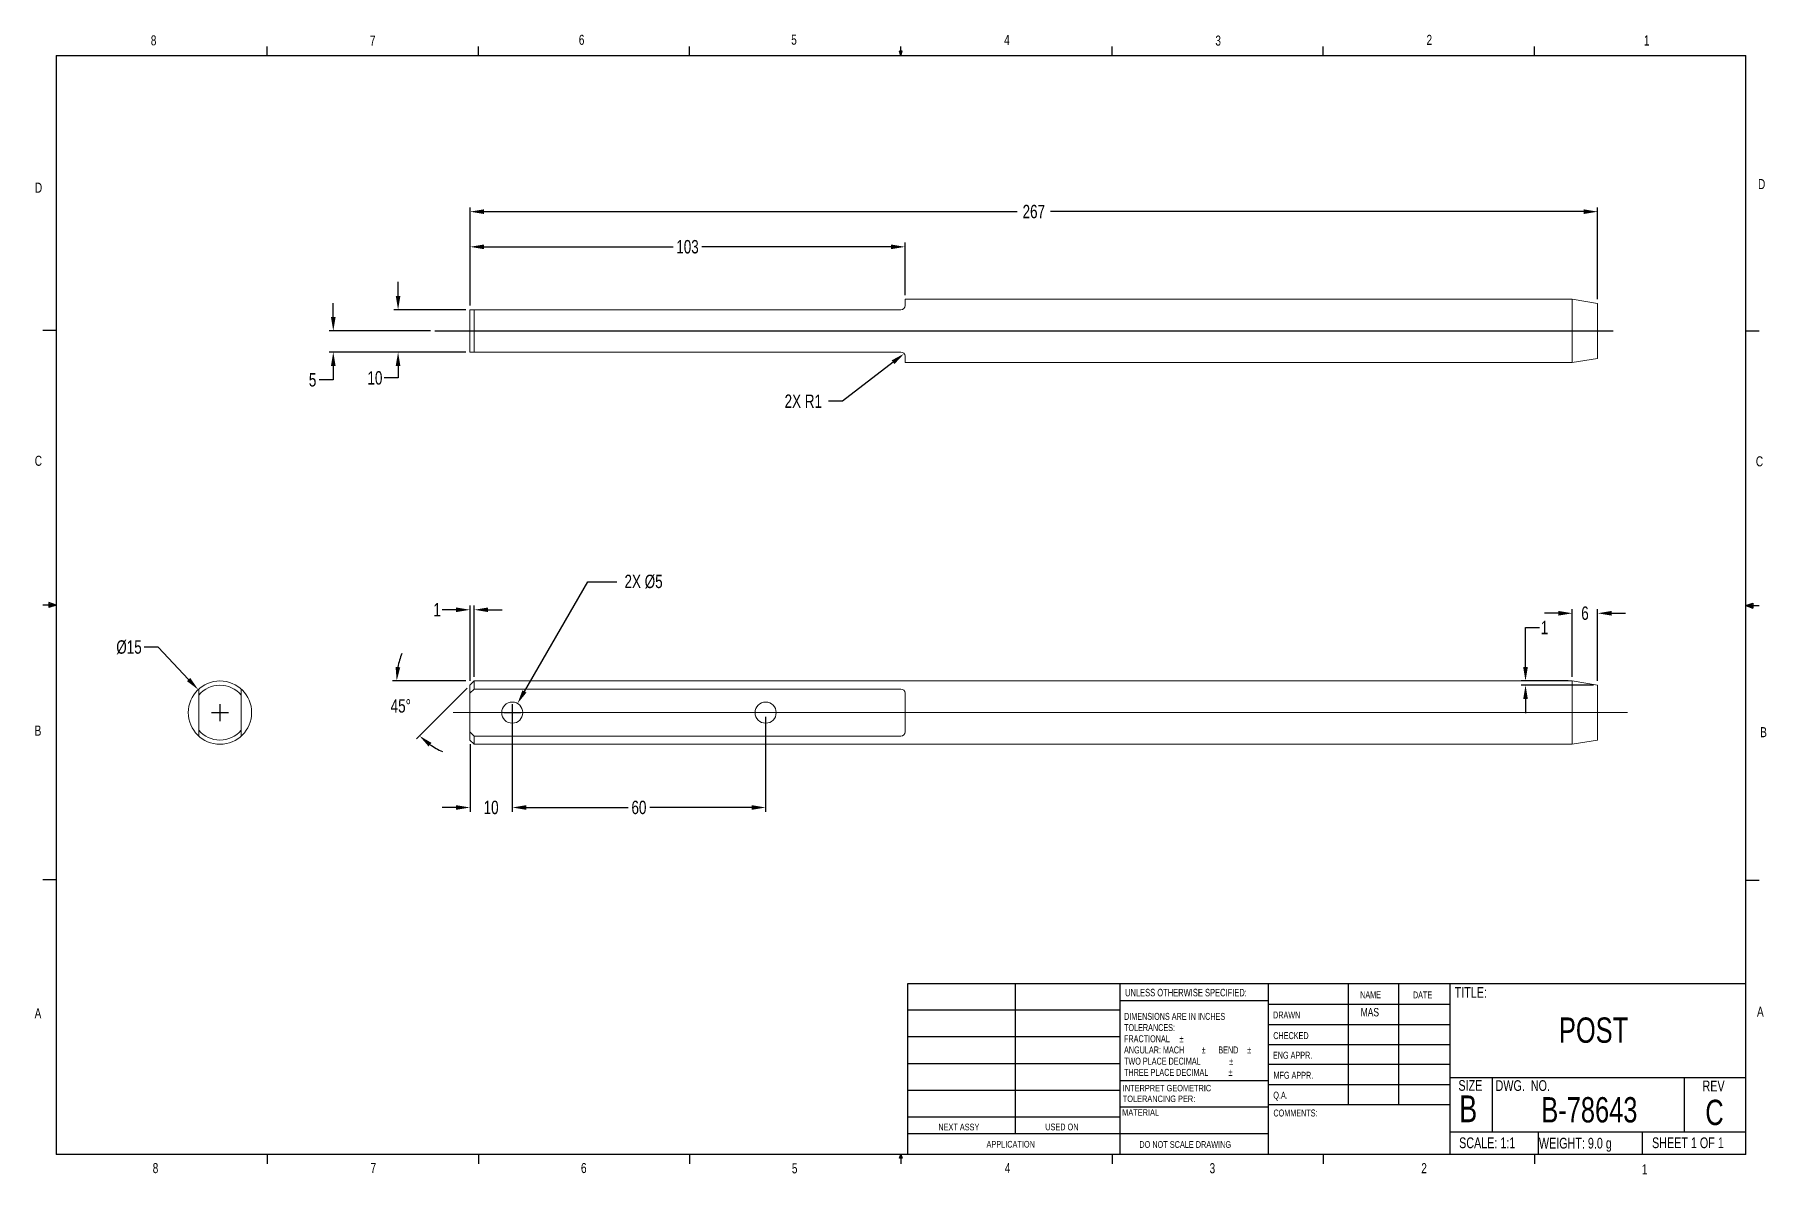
# Model space of a CAD drawing. Header units: millimetres. Extents: x 11 to 421, y 5 to 275.
import ezdxf
from ezdxf.enums import TextEntityAlignment as Align
from ezdxf.lldxf.tags import DXFTag

# ---------------------------------------------------------------- set-up
doc = ezdxf.new("R2010")
doc.units = ezdxf.units.MM
doc.header["$PDSIZE"] = -1
for name, color, linetype in [('CENTERLINE', 5, 'CENTERX2'), ('DIM', 2, 'Continuous'), ('TITLEBLOCK', 6, 'Continuous')]:
    doc.layers.add(name, color=color, linetype=linetype)
doc.layers.add('OBJECT', color=4, linetype='Continuous', lineweight=15)
doc.styles.add('SLDTEXTSTYLE0', font='TXT', dxfattribs={"width": 0.75})
tags = doc.linetypes.add('CENTERX2', pattern=[20.32, 12.7, -2.54, 2.54, -2.54]).pattern_tags.tags
tags[10:11] = [DXFTag(74, 4), DXFTag(75, 0), DXFTag(340, '0'), DXFTag(46, 1.0), DXFTag(50, 0.0), DXFTag(44, 0.0), DXFTag(45, 0.0)]
tags[8:9] = [DXFTag(74, 4), DXFTag(75, 0), DXFTag(340, '0'), DXFTag(46, 1.0), DXFTag(50, 0.0), DXFTag(44, 0.0), DXFTag(45, 0.0)]
tags[6:7] = [DXFTag(74, 4), DXFTag(75, 0), DXFTag(340, '0'), DXFTag(46, 1.0), DXFTag(50, 0.0), DXFTag(44, 0.0), DXFTag(45, 0.0)]
tags[4:5] = [DXFTag(74, 4), DXFTag(75, 0), DXFTag(340, '0'), DXFTag(46, 1.0), DXFTag(50, 0.0), DXFTag(44, 0.0), DXFTag(45, 0.0)]
doc.dimstyles.new('SLDDIMSTYLE0', dxfattribs={"dimtxt": 3.175, "dimasz": 3.302, "dimexe": 1, "dimexo": 1, "dimgap": 0.79375, "dimtad": 0, "dimtih": 1, "dimtoh": 1, "dimrnd": 1e-09, "dimzin": 12, "dimdsep": 46, "dimtxsty": 'SLDTEXTSTYLE0', "dimsah": 1, "dimcen": 2, "dimadec": 0, "dimazin": 0, "dimtfac": 1, "dimtofl": 0, "dimtmove": 0, "dimatfit": 3, "dimfxl": 1, "dimtolj": 1, "dimtzin": 12, "dimarcsym": 0})

# ---------------------------------------------------------------- blocks, each defined once
blk = doc.blocks.new('*D2')
at = {"color": 0, "linetype": 'ByBlock', "lineweight": -2}
for p, q in [((126.81, 119.69), (141.81, 145.69)), ((141.81, 145.69), (148.65, 145.69)), ((123.91, 116.67), (123.91, 112.67)), ((121.91, 114.67), (125.91, 114.67))]:
    blk.add_line(p, q, dxfattribs=at)
at = {"color": 0, "linetype": 'ByBlock'}
blk.add_solid([(125.16, 116.83), (127.28, 119.42), (126.33, 119.97)], dxfattribs=at)
at = {"layer": 'DEFPOINTS', "color": 0, "linetype": 'ByBlock'}
for p in [(125.16, 116.83), (122.66, 112.5)]:
    blk.add_point(p, dxfattribs=at)
at = {"color": 0, "linetype": 'ByBlock', "insert": (155.01, 145.69), "char_height": 3.175, "attachment_point": 5, "style": 'SLDTEXTSTYLE0'}
blk.add_mtext('2X %%c5', dxfattribs=at)
blk = doc.blocks.new('*D3')
at = {"color": 0, "linetype": 'ByBlock', "lineweight": -2}
for p, q in [((371.61, 138.2), (368.3, 138.2)), ((374.91, 123.17), (374.91, 139.2)), ((380.91, 122.17), (380.91, 139.2)), ((384.21, 138.2), (387.51, 138.2))]:
    blk.add_line(p, q, dxfattribs=at)
at = {"color": 0, "linetype": 'ByBlock'}
for points in [[(374.91, 138.2), (371.61, 138.75), (371.61, 137.65)], [(380.91, 138.2), (384.21, 138.75), (384.21, 137.65)]]:
    blk.add_solid(points, dxfattribs=at)
at = {"layer": 'DEFPOINTS', "color": 0, "linetype": 'ByBlock'}
for p in [(374.91, 122.17), (380.91, 121.17)]:
    blk.add_point(p, dxfattribs=at)
at = {"color": 0, "linetype": 'ByBlock', "insert": (377.91, 138.2), "char_height": 3.17, "attachment_point": 5, "style": 'SLDTEXTSTYLE0'}
blk.add_mtext('6', dxfattribs=at)
blk = doc.blocks.new('*D4')
at = {"color": 0, "linetype": 'ByBlock', "lineweight": -2}
for p, q in [((363.83, 125.47), (363.83, 134.83)), ((363.83, 134.83), (367.13, 134.83)), ((373.91, 122.17), (362.83, 122.17)), ((379.91, 121.17), (362.83, 121.17)), ((363.83, 117.87), (363.83, 114.56))]:
    blk.add_line(p, q, dxfattribs=at)
at = {"color": 0, "linetype": 'ByBlock'}
for points in [[(363.83, 122.17), (364.38, 125.47), (363.28, 125.47)], [(363.83, 121.17), (364.38, 117.87), (363.28, 117.87)]]:
    blk.add_solid(points, dxfattribs=at)
at = {"layer": 'DEFPOINTS', "color": 0, "linetype": 'ByBlock'}
for p in [(374.91, 122.17), (380.91, 121.17)]:
    blk.add_point(p, dxfattribs=at)
at = {"color": 0, "linetype": 'ByBlock', "insert": (368.32, 134.83), "char_height": 3.17, "attachment_point": 5, "style": 'SLDTEXTSTYLE0'}
blk.add_mtext('1', dxfattribs=at)
blk = doc.blocks.new('*D5')
at = {"color": 0, "linetype": 'ByBlock', "lineweight": -2}
for p, q in [((113.91, 122.17), (113.91, 140.03)), ((114.91, 123.17), (114.91, 140.03)), ((110.61, 139.03), (107.3, 139.03)), ((118.21, 139.03), (121.51, 139.03))]:
    blk.add_line(p, q, dxfattribs=at)
at = {"color": 0, "linetype": 'ByBlock'}
for points in [[(113.91, 139.03), (110.61, 139.58), (110.61, 138.48)], [(114.91, 139.03), (118.21, 139.58), (118.21, 138.48)]]:
    blk.add_solid(points, dxfattribs=at)
at = {"layer": 'DEFPOINTS', "color": 0, "linetype": 'ByBlock'}
for p in [(113.91, 121.17), (114.91, 122.17)]:
    blk.add_point(p, dxfattribs=at)
at = {"color": 0, "linetype": 'ByBlock', "insert": (106.12, 139.03), "char_height": 3.17, "attachment_point": 5, "style": 'SLDTEXTSTYLE0'}
blk.add_mtext('1', dxfattribs=at)
blk = doc.blocks.new('*D6')
at = {"color": 0, "linetype": 'ByBlock', "lineweight": -2}
for p, q in [((40.05, 130.15), (36.75, 130.15)), ((47.28, 122.51), (40.05, 130.15)), ((54.71, 116.67), (54.71, 112.67)), ((52.71, 114.67), (56.71, 114.67))]:
    blk.add_line(p, q, dxfattribs=at)
at = {"color": 0, "linetype": 'ByBlock'}
blk.add_solid([(49.56, 120.11), (47.68, 122.89), (46.89, 122.13)], dxfattribs=at)
at = {"layer": 'DEFPOINTS', "color": 0, "linetype": 'ByBlock'}
for p in [(49.56, 120.11), (59.87, 109.22)]:
    blk.add_point(p, dxfattribs=at)
at = {"color": 0, "linetype": 'ByBlock', "insert": (33.17, 130.15), "char_height": 3.175, "attachment_point": 5, "style": 'SLDTEXTSTYLE0'}
blk.add_mtext('%%c15', dxfattribs=at)
blk = doc.blocks.new('*D7')
at = {"color": 0, "linetype": 'ByBlock', "lineweight": -2}
for p, q in [((112.91, 122.17), (95.55, 122.17)), ((113.2, 120.46), (101.22, 108.48))]:
    blk.add_line(p, q, dxfattribs=at)
for start, end in [(159.2804, 169.6826), (235.3174, 245.7196)]:
    blk.add_arc((114.91, 122.17), 18.36, start, end, dxfattribs=at)
at = {"color": 0, "linetype": 'ByBlock'}
for points in [[(96.55, 122.17), (96.29, 125.51), (97.39, 125.41)], [(101.92, 109.18), (104.81, 107.49), (104.11, 106.65)]]:
    blk.add_solid(points, dxfattribs=at)
at = {"layer": 'DEFPOINTS', "color": 0, "linetype": 'ByBlock'}
for p in [(113.91, 122.17), (113.91, 121.17), (114.91, 122.17), (114.91, 122.17)]:
    blk.add_point(p, dxfattribs=at)
at = {"color": 0, "linetype": 'ByBlock', "insert": (97.53, 116.24), "char_height": 3.175, "attachment_point": 5, "style": 'SLDTEXTSTYLE0'}
blk.add_mtext('\\A1;45%%d', dxfattribs=at)
blk = doc.blocks.new('*D8')
at = {"color": 0, "linetype": 'ByBlock', "lineweight": -2}
for p, q in [((214.08, 197.69), (202.08, 188.44)), ((202.08, 188.44), (198.78, 188.44))]:
    blk.add_line(p, q, dxfattribs=at)
at = {"color": 0, "linetype": 'ByBlock'}
blk.add_solid([(216.7, 199.7), (214.42, 197.25), (213.75, 198.12)], dxfattribs=at)
at = {"layer": 'DEFPOINTS', "color": 0, "linetype": 'ByBlock'}
for p in [(215.91, 199.09), (216.7, 199.7)]:
    blk.add_point(p, dxfattribs=at)
at = {"color": 0, "linetype": 'ByBlock', "insert": (192.83, 188.44), "char_height": 3.175, "attachment_point": 5, "style": 'SLDTEXTSTYLE0'}
blk.add_mtext('2X R1', dxfattribs=at)
blk = doc.blocks.new('*D9')
at = {"color": 0, "linetype": 'ByBlock', "lineweight": -2}
for p, q in [((113.91, 211.09), (113.91, 226.02)), ((216.91, 213.59), (216.91, 226.02)), ((117.21, 225.02), (162.03, 225.02)), ((213.61, 225.02), (168.79, 225.02))]:
    blk.add_line(p, q, dxfattribs=at)
at = {"color": 0, "linetype": 'ByBlock'}
for points in [[(113.91, 225.02), (117.21, 224.47), (117.21, 225.57)], [(216.91, 225.02), (213.61, 224.47), (213.61, 225.57)]]:
    blk.add_solid(points, dxfattribs=at)
at = {"layer": 'DEFPOINTS', "color": 0, "linetype": 'ByBlock'}
for p in [(113.91, 210.09), (216.91, 212.59)]:
    blk.add_point(p, dxfattribs=at)
at = {"color": 0, "linetype": 'ByBlock', "insert": (165.41, 225.02), "char_height": 3.175, "attachment_point": 5, "style": 'SLDTEXTSTYLE0'}
blk.add_mtext('103', dxfattribs=at)
blk = doc.blocks.new('*D10')
at = {"color": 0, "linetype": 'ByBlock', "lineweight": -2}
for p, q in [((113.91, 211.09), (113.91, 234.35)), ((380.91, 212.59), (380.91, 234.35)), ((117.21, 233.35), (243.44, 233.35)), ((377.61, 233.35), (251.38, 233.35))]:
    blk.add_line(p, q, dxfattribs=at)
at = {"color": 0, "linetype": 'ByBlock'}
for points in [[(113.91, 233.35), (117.21, 232.8), (117.21, 233.9)], [(380.91, 233.35), (377.61, 232.8), (377.61, 233.9)]]:
    blk.add_solid(points, dxfattribs=at)
at = {"layer": 'DEFPOINTS', "color": 0, "linetype": 'ByBlock'}
for p in [(113.91, 210.09), (380.91, 211.59)]:
    blk.add_point(p, dxfattribs=at)
at = {"color": 0, "linetype": 'ByBlock', "insert": (247.41, 233.35), "char_height": 3.175, "attachment_point": 5, "style": 'SLDTEXTSTYLE0'}
blk.add_mtext('267', dxfattribs=at)
blk = doc.blocks.new('*D11')
at = {"color": 0, "linetype": 'ByBlock', "lineweight": -2}
for p, q in [((81.54, 208.39), (81.54, 211.7)), ((104.59, 205.09), (80.54, 205.09)), ((112.91, 200.09), (80.54, 200.09)), ((81.54, 193.49), (78.23, 193.49)), ((81.54, 196.79), (81.54, 193.49))]:
    blk.add_line(p, q, dxfattribs=at)
at = {"color": 0, "linetype": 'ByBlock'}
for points in [[(81.54, 205.09), (80.98, 208.39), (82.09, 208.39)], [(81.54, 200.09), (80.98, 196.79), (82.09, 196.79)]]:
    blk.add_solid(points, dxfattribs=at)
at = {"layer": 'DEFPOINTS', "color": 0, "linetype": 'ByBlock'}
for p in [(105.59, 205.09), (113.91, 200.09)]:
    blk.add_point(p, dxfattribs=at)
at = {"color": 0, "linetype": 'ByBlock', "insert": (76.64, 193.49), "char_height": 3.17, "attachment_point": 5, "style": 'SLDTEXTSTYLE0'}
blk.add_mtext('5', dxfattribs=at)
blk = doc.blocks.new('*D12')
at = {"color": 0, "linetype": 'ByBlock', "lineweight": -2}
for p, q in [((96.88, 213.39), (96.88, 216.7)), ((112.91, 210.09), (95.88, 210.09)), ((112.91, 200.09), (95.88, 200.09)), ((96.88, 193.94), (93.58, 193.94)), ((96.88, 196.79), (96.88, 193.94))]:
    blk.add_line(p, q, dxfattribs=at)
at = {"color": 0, "linetype": 'ByBlock'}
for points in [[(96.88, 210.09), (97.43, 213.39), (96.33, 213.39)], [(96.88, 200.09), (97.43, 196.79), (96.33, 196.79)]]:
    blk.add_solid(points, dxfattribs=at)
at = {"layer": 'DEFPOINTS', "color": 0, "linetype": 'ByBlock'}
for p in [(113.91, 210.09), (113.91, 200.09)]:
    blk.add_point(p, dxfattribs=at)
at = {"color": 0, "linetype": 'ByBlock', "insert": (91.4, 193.94), "char_height": 3.175, "attachment_point": 5, "style": 'SLDTEXTSTYLE0'}
blk.add_mtext('10', dxfattribs=at)
blk = doc.blocks.new('TITLEBLOCK-B')
at = {"layer": 'TITLEBLOCK'}
for p, q in [((65.91, 270.31), (65.91, 272.46)), ((115.91, 270.31), (115.91, 272.46)), ((165.92, 270.31), (165.92, 272.46)), ((215.93, 270.31), (215.59, 271.37)), ((216.24, 271.37), (215.59, 271.37)), ((215.75, 271.37), (215.93, 270.31)), ((215.93, 270.31), (215.93, 272.46)), ((215.93, 270.31), (216.24, 271.37)), ((216.05, 271.37), (215.93, 270.31)), ((265.93, 270.31), (265.93, 272.46)), ((315.94, 270.31), (315.94, 272.46)), ((365.94, 270.31), (365.94, 272.46)), ((15.91, 270.31), (415.96, 270.31)), ((15.91, 270.31), (15.91, 9.96)), ((415.96, 9.96), (415.96, 270.31)), ((15.91, 205.22), (12.73, 205.22)), ((415.96, 205.11), (419.13, 205.11)), ((15.91, 140.13), (12.73, 140.13)), ((15.91, 140.13), (14.2, 140.74)), ((14.2, 140.74), (14.2, 139.56)), ((15.91, 140.13), (14.2, 140.36)), ((15.91, 140.13), (14.2, 139.56)), ((15.91, 140.13), (14.2, 139.87)), ((415.96, 140.02), (417.66, 140.63)), ((415.96, 140.02), (417.66, 140.25)), ((415.96, 140.02), (417.66, 139.45)), ((415.96, 140.02), (417.66, 139.76)), ((415.96, 140.02), (419.13, 140.02)), ((417.66, 140.63), (417.66, 139.45)), ((15.91, 75.05), (12.73, 75.05)), ((415.96, 74.94), (419.13, 74.94)), ((217.61, 50.53), (415.96, 50.53)), ((217.61, 9.96), (217.61, 50.53)), ((242.96, 50.53), (242.96, 14.94)), ((267.83, 9.96), (267.83, 50.53)), ((302.92, 50.53), (302.92, 9.96)), ((321.82, 50.33), (321.82, 21.75)), ((333.72, 50.33), (333.72, 21.75)), ((345.89, 50.53), (345.89, 9.96)), ((302.92, 46.41), (267.83, 46.41)), ((302.92, 45.57), (345.89, 45.57)), ((217.61, 44.28), (267.83, 44.28)), ((217.61, 37.93), (267.83, 37.93)), ((302.92, 40.8), (345.89, 40.8)), ((302.92, 36.04), (345.89, 36.04)), ((217.61, 31.58), (267.83, 31.58)), ((345.89, 31.28), (302.92, 31.28)), ((217.61, 25.23), (267.83, 25.23)), ((267.83, 27.52), (302.92, 27.52)), ((345.89, 26.52), (302.92, 26.52)), ((345.89, 28.24), (415.96, 28.24)), ((355.93, 28.24), (355.93, 15.37)), ((401.43, 28.24), (401.43, 15.37)), ((267.83, 21.3), (302.92, 21.3)), ((345.89, 21.75), (302.92, 21.75)), ((217.61, 18.88), (267.83, 18.88)), ((217.61, 14.94), (302.92, 14.94)), ((345.89, 15.37), (415.96, 15.37)), ((366.79, 15.37), (366.79, 9.96)), ((391.48, 15.37), (391.48, 9.96)), ((415.96, 9.96), (15.91, 9.96)), ((65.91, 9.96), (65.91, 7.8)), ((115.91, 9.96), (115.91, 7.8)), ((165.92, 9.96), (165.92, 7.8)), ((215.59, 9.08), (215.93, 9.96)), ((216.24, 9.08), (215.59, 9.08)), ((215.93, 9.96), (215.93, 7.8)), ((215.93, 9.96), (216.24, 9.08)), ((265.93, 9.96), (265.93, 7.8)), ((315.94, 9.96), (315.94, 7.8)), ((365.94, 9.96), (365.94, 7.8))]:
    blk.add_line(p, q, dxfattribs=at)
at = {"layer": 'TITLEBLOCK', "attachment_point": 1, "style": 'SLDTEXTSTYLE0'}
for s, insert, char_height in [('8', (38.33, 275.12), 2.38), ('7', (90.2, 275.05), 2.38), ('6', (139.67, 275.25), 2.38), ('5', (189.96, 275.27), 2.38), ('4', (240.39, 275.23), 2.38), ('3', (290.39, 275.07), 2.38), ('2', (340.39, 275.24), 2.38), ('1', (391.86, 275.08), 2.38), ('D', (10.89, 240.22), 2.38), ('D', (418.88, 241.07), 2.38), ('C', (10.85, 175.52), 2.38), ('C', (418.37, 175.39), 2.38), ('B', (10.83, 111.59), 2.38), ('B', (419.39, 111.23), 2.38), ('UNLESS OTHERWISE SPECIFIED:', (269.01, 49.23), 1.778), ('TITLE:', (347.05, 49.65), 2.54), ('NAME', (324.68, 48.66), 1.651), ('DATE', (337.17, 48.61), 1.651), ('A', (10.82, 44.6), 2.38), ('DIMENSIONS ARE IN INCHES', (268.77, 43.53), 1.651), ('DRAWN', (304.05, 43.86), 1.651), ('A', (418.64, 45.02), 2.38), ('TOLERANCES:', (268.77, 40.88), 1.651), ('FRACTIONAL', (268.77, 38.23), 1.651), ('%%p', (281.92, 38.23), 1.651), ('CHECKED', (304.11, 38.97), 1.651), ('ANGULAR: MACH', (268.77, 35.58), 1.651), ('TWO PLACE DECIMAL    ', (268.77, 32.92), 1.651), ('%%p', (287.15, 35.58), 1.651), ('     BEND ', (288.72, 35.58), 1.651), ('%%p', (297.93, 35.58), 1.651), ('ENG APPR.', (304.03, 34.33), 1.651), ('THREE PLACE DECIMAL  ', (268.77, 30.27), 1.651), ('%%p', (293.51, 30.27), 1.651), ('%%p', (293.65, 32.92), 1.651), ('MFG APPR.', (304.16, 29.58), 1.651), ('INTERPRET GEOMETRIC', (268.47, 26.47), 1.524), ('Q.A.', (304.12, 24.86), 1.651), ('SIZE', (347.94, 27.62), 2.54), ('DWG.  NO.', (356.74, 27.58), 2.54), ('REV', (405.74, 27.48), 2.54), ('MATERIAL', (268.34, 20.72), 1.524), ('TOLERANCING PER:', (268.47, 23.95), 1.524), ('COMMENTS:', (304.14, 20.64), 1.651), ('B', (348.14, 23.98), 6.35), ('NEXT ASSY', (224.8, 17.28), 1.587), ('USED ON', (250.11, 17.31), 1.587), ('APPLICATION', (236.21, 13.21), 1.5875), ('DO NOT SCALE DRAWING', (272.39, 13.15), 1.5875), ('SCALE: 1:1', (348.11, 14.02), 2.54), ('WEIGHT: 9.0 g', (367, 13.94), 2.54), ('SHEET 1 OF 1', (393.79, 14.03), 2.54), ('8', (38.78, 7.95), 2.38), ('7', (90.36, 7.96), 2.38), ('6', (140.18, 7.97), 2.38), ('5', (190.12, 7.89), 2.38), ('4', (240.54, 7.97), 2.38), ('3', (289.02, 7.92), 2.38), ('2', (339.15, 7.94), 2.38), ('1', (391.37, 7.65), 2.38)]:
    blk.add_mtext(s, dxfattribs=dict(at, insert=insert, char_height=char_height))
at = {"layer": 'TITLEBLOCK', "style": 'SLDTEXTSTYLE0', "width": 0.75}
for tag, height, p in [('DRAWN_BY', 2, (326.97, 43.7)), ('TITLE', 6, (379.94, 39.45)), ('DWG_NO', 6, (378.95, 20.58)), ('REV', 6, (408.58, 19.96))]:
    blk.add_attdef(tag, text='', height=height, dxfattribs=at).set_placement(p, align=Align.MIDDLE)
blk = doc.blocks.new('*D13')
at = {"color": 0, "linetype": 'ByBlock', "lineweight": -2}
for p, q in [((123.91, 113.67), (123.91, 91.19)), ((113.91, 107.17), (113.91, 91.19)), ((110.61, 92.19), (107.3, 92.19)), ((127.21, 92.19), (130.51, 92.19))]:
    blk.add_line(p, q, dxfattribs=at)
at = {"color": 0, "linetype": 'ByBlock'}
for points in [[(113.91, 92.19), (110.61, 91.64), (110.61, 92.74)], [(123.91, 92.19), (127.21, 91.64), (127.21, 92.74)]]:
    blk.add_solid(points, dxfattribs=at)
at = {"layer": 'DEFPOINTS', "color": 0, "linetype": 'ByBlock'}
for p in [(123.91, 114.67), (113.91, 108.17)]:
    blk.add_point(p, dxfattribs=at)
at = {"color": 0, "linetype": 'ByBlock', "insert": (118.91, 92.19), "char_height": 3.175, "attachment_point": 5, "style": 'SLDTEXTSTYLE0'}
blk.add_mtext('10', dxfattribs=at)
blk = doc.blocks.new('*D14')
at = {"color": 0, "linetype": 'ByBlock', "lineweight": -2}
for p, q in [((123.91, 113.67), (123.91, 91.19)), ((183.91, 113.67), (183.91, 91.19)), ((127.21, 92.19), (151.33, 92.19)), ((180.61, 92.19), (156.49, 92.19))]:
    blk.add_line(p, q, dxfattribs=at)
at = {"color": 0, "linetype": 'ByBlock'}
for points in [[(123.91, 92.19), (127.21, 91.64), (127.21, 92.74)], [(183.91, 92.19), (180.61, 91.64), (180.61, 92.74)]]:
    blk.add_solid(points, dxfattribs=at)
at = {"layer": 'DEFPOINTS', "color": 0, "linetype": 'ByBlock'}
for p in [(123.91, 114.67), (183.91, 114.67)]:
    blk.add_point(p, dxfattribs=at)
at = {"color": 0, "linetype": 'ByBlock', "insert": (153.91, 92.19), "char_height": 3.175, "attachment_point": 5, "style": 'SLDTEXTSTYLE0'}
blk.add_mtext('60', dxfattribs=at)

msp = doc.modelspace()

# ---------------------------------------------------------------- linework, layer by layer
at = {"layer": 'CENTERLINE'}
msp.add_line((105.588, 205.092), (384.547, 205.092), dxfattribs=at)
at = {"layer": 'CENTERLINE', "linetype": 'CENTERX2', "lineweight": 0}
msp.add_line((388.012, 114.669), (109.908, 114.669), dxfattribs=at)
at = {"layer": 'OBJECT'}
for p, q in [((113.908, 200.092), (113.908, 210.092)), ((113.908, 210.092), (215.908, 210.092)), ((114.908, 210.092), (114.908, 200.092)), ((216.908, 212.592), (374.908, 212.592)), ((216.908, 211.092), (216.908, 212.592)), ((380.908, 211.592), (374.908, 212.592)), ((374.908, 212.592), (374.908, 197.592)), ((380.908, 198.592), (380.908, 211.592)), ((113.908, 200.092), (215.908, 200.092)), ((216.908, 197.592), (216.908, 199.092)), ((216.908, 197.592), (374.908, 197.592)), ((380.908, 198.592), (374.908, 197.592)), ((49.713, 120.259), (49.713, 109.078)), ((59.713, 109.078), (59.713, 120.259)), ((113.908, 121.169), (114.908, 122.169)), ((113.908, 108.169), (113.908, 121.169)), ((114.908, 120.259), (113.908, 119.259)), ((114.908, 122.169), (374.908, 122.169)), ((114.908, 120.259), (114.908, 122.169)), ((114.908, 120.259), (215.908, 120.259)), ((216.908, 110.078), (216.908, 119.259)), ((380.908, 121.169), (374.908, 122.169)), ((374.908, 122.169), (374.908, 107.169)), ((380.908, 108.169), (380.908, 121.169)), ((114.908, 109.078), (113.908, 110.078)), ((113.908, 108.169), (114.908, 107.169)), ((114.908, 107.169), (114.908, 109.078)), ((114.908, 109.078), (215.908, 109.078)), ((114.908, 107.169), (374.908, 107.169)), ((380.908, 108.169), (374.908, 107.169))]:
    msp.add_line(p, q, dxfattribs=at)
for centre, radius in [((54.713, 114.669), 7.5), ((123.908, 114.669), 2.5), ((183.908, 114.669), 2.5)]:
    msp.add_circle(centre, radius, dxfattribs=at)
for centre, radius, start, end in [((215.908, 211.092), 1, 270, 0), ((215.908, 199.092), 1, 0, 90), ((54.713, 114.669), 6.5, 39.71514, 140.28486), ((215.908, 119.259), 1, 0, 90), ((54.713, 114.669), 6.5, 219.71514, 320.28486), ((215.908, 110.078), 1, 270, 0)]:
    msp.add_arc(centre, radius, start, end, dxfattribs=at)

# ---------------------------------------------------------------- block references
at = {"layer": 'DIM'}
msp.add_blockref('TITLEBLOCK-B', (0, 0), dxfattribs=at).add_auto_attribs({'TITLE': 'POST', 'REV': 'C', 'DWG_NO': 'B-78643', 'DRAWN_BY': 'MAS'})

# ---------------------------------------------------------------- dimensions: what is measured, and where the dimension line sits
for base, p1, p2, picture, middle in [((380.908, 233.35), (113.908, 210.092), (380.908, 211.592), '*D10', (247.408, 233.35)), ((216.908, 225.016), (113.908, 210.092), (216.908, 212.592), '*D9', (165.408, 225.016)), ((113.908, 139.031), (114.908, 122.169), (113.908, 121.169), '*D5', (106.117, 139.031)), ((374.908, 138.203), (380.908, 121.169), (374.908, 122.169), '*D3', (377.908, 138.203)), ((123.908, 92.194), (113.908, 108.169), (123.908, 114.669), '*D13', (118.908, 92.194)), ((183.908, 92.194), (123.908, 114.669), (183.908, 114.669), '*D14', (153.908, 92.194))]:
    dim = msp.add_linear_dim(base=base, p1=p1, p2=p2, dimstyle='SLDDIMSTYLE0', dxfattribs=at)
    dim.commit()
    dim.dimension.update_dxf_attribs({"geometry": picture, "text_midpoint": middle})
for base, p1, p2, picture, middle in [((96.884, 210.092), (113.908, 200.092), (113.908, 210.092), '*D12', (91.395, 193.944)), ((81.535, 200.092), (105.588, 205.092), (113.908, 200.092), '*D11', (76.642, 193.488)), ((363.83, 122.169), (380.908, 121.169), (374.908, 122.169), '*D4', (368.319, 134.826))]:
    dim = msp.add_linear_dim(base=base, p1=p1, p2=p2, angle=90, dimstyle='SLDDIMSTYLE0', dxfattribs=at)
    dim.commit()
    dim.dimension.update_dxf_attribs({"geometry": picture, "text_midpoint": middle})
dim = msp.add_radius_dim(center=(215.908, 199.092), mpoint=(216.7, 199.702), text='2X <>', dimstyle='SLDDIMSTYLE0', dxfattribs=at)
dim.commit()
dim.dimension.update_dxf_attribs({"geometry": '*D8', "text_midpoint": (192.828, 188.441)})
dim = msp.add_diameter_dim_2p(p1=(122.658, 112.503), p2=(125.157, 116.834), text='2X <>', dimstyle='SLDDIMSTYLE0', override={"dimtofl": 0}, dxfattribs=at)
dim.commit()
dim.dimension.update_dxf_attribs({"geometry": '*D2', "text_midpoint": (155.008, 145.69)})
dim = msp.add_diameter_dim_2p(p1=(59.87, 109.223), p2=(49.555, 120.114), dimstyle='SLDDIMSTYLE0', dxfattribs=at)
dim.commit()
dim.dimension.update_dxf_attribs({"geometry": '*D6', "text_midpoint": (33.17, 130.147)})
dim = msp.add_angular_dim_2l(base=(97.687, 115.797), line1=((114.908, 122.169), (113.908, 122.169)), line2=((113.908, 121.169), (114.908, 122.169)), dimstyle='SLDDIMSTYLE0', dxfattribs=at)
dim.commit()
dim.dimension.update_dxf_attribs({"geometry": '*D7', "text_midpoint": (97.53, 116.239)})

doc.saveas('drawing.dxf')
